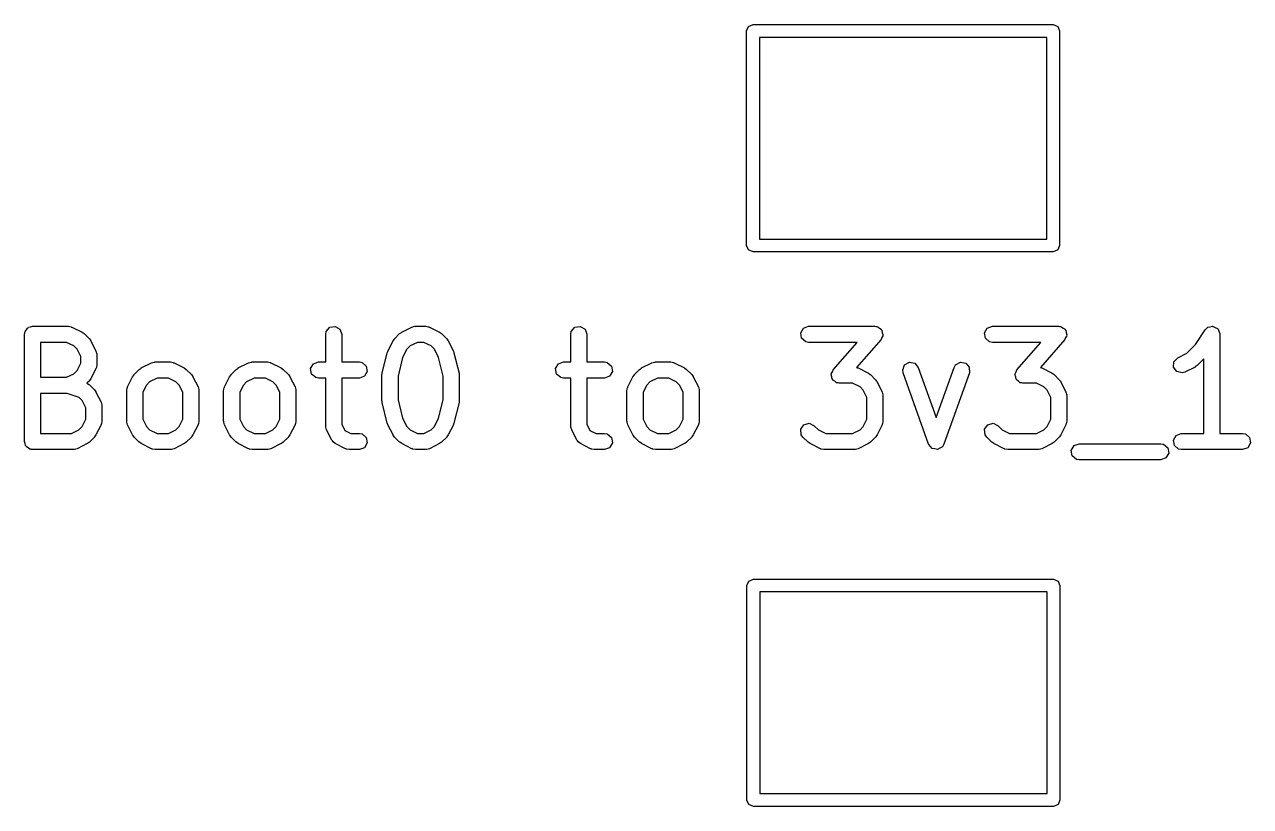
# Model space of a CAD drawing. Extents: x 9 to 342, y 7 to 196.
# Drawn here: x 116 to 127.43, y 170.26 to 177.55 of the extents above; entities that cross this region are included whole.
import ezdxf

# ---------------------------------------------------------------- set-up
doc = ezdxf.new("R2010")
doc.units = 0
doc.layers.add('BLACK', color=7, linetype='CONTINUOUS')

msp = doc.modelspace()

# ---------------------------------------------------------------- linework, layer by layer
at = {"layer": 'BLACK', "linetype": 'CONTINUOUS'}
for p, q in [((122.732, 177.49), (122.75, 177.532)), ((122.732, 175.49), (122.732, 177.49)), ((122.75, 177.532), (122.792, 177.55)), ((122.792, 177.55), (125.592, 177.55)), ((125.592, 177.55), (125.635, 177.532)), ((125.635, 177.532), (125.652, 177.49)), ((125.652, 177.49), (125.652, 175.49)), ((122.852, 177.43), (122.852, 175.55)), ((125.532, 177.43), (122.852, 177.43)), ((125.532, 175.55), (125.532, 177.43)), ((122.852, 175.55), (125.532, 175.55)), ((122.75, 175.448), (122.732, 175.49)), ((122.792, 175.43), (122.75, 175.448)), ((125.592, 175.43), (122.792, 175.43)), ((125.635, 175.448), (125.592, 175.43)), ((125.652, 175.49), (125.635, 175.448)), ((116.03, 174.722), (116.035, 174.727)), ((116.035, 174.727), (116.054, 174.731)), ((116.054, 174.731), (116.072, 174.737)), ((116.072, 174.737), (116.406, 174.737)), ((116.406, 174.737), (116.431, 174.733)), ((116.431, 174.733), (116.435, 174.73)), ((116.435, 174.73), (116.439, 174.729)), ((116.439, 174.729), (116.534, 174.682)), ((118.811, 174.688), (118.844, 174.727)), ((118.844, 174.727), (118.895, 174.736)), ((118.895, 174.736), (118.939, 174.71)), ((119.515, 174.682), (119.61, 174.729)), ((119.61, 174.729), (119.635, 174.737)), ((119.635, 174.737), (119.64, 174.736)), ((119.64, 174.736), (119.644, 174.737)), ((119.644, 174.737), (119.739, 174.737)), ((119.739, 174.737), (119.765, 174.733)), ((119.765, 174.733), (119.768, 174.73)), ((119.768, 174.73), (119.773, 174.729)), ((119.773, 174.729), (119.868, 174.682)), ((121.097, 174.688), (121.13, 174.727)), ((121.13, 174.727), (121.181, 174.736)), ((121.181, 174.736), (121.225, 174.71)), ((123.262, 174.72), (123.31, 174.737)), ((123.31, 174.737), (123.929, 174.737)), ((123.929, 174.737), (123.941, 174.735)), ((123.941, 174.735), (123.944, 174.736)), ((123.944, 174.736), (123.947, 174.734)), ((123.947, 174.734), (123.955, 174.733)), ((123.955, 174.733), (123.971, 174.72)), ((124.977, 174.72), (125.025, 174.737)), ((125.025, 174.737), (125.644, 174.737)), ((125.644, 174.737), (125.655, 174.735)), ((125.655, 174.735), (125.658, 174.736)), ((125.658, 174.736), (125.661, 174.734)), ((125.661, 174.734), (125.669, 174.733)), ((125.669, 174.733), (125.685, 174.72)), ((127.032, 174.724), (127.035, 174.727)), ((127.035, 174.727), (127.056, 174.731)), ((127.056, 174.731), (127.077, 174.737)), ((127.077, 174.737), (127.081, 174.735)), ((127.081, 174.735), (127.085, 174.736)), ((127.085, 174.736), (127.104, 174.725)), ((115.997, 174.662), (115.999, 174.672)), ((115.997, 173.662), (115.997, 174.662)), ((115.998, 174.675), (116, 174.678)), ((115.999, 174.672), (115.998, 174.675)), ((116, 174.678), (116.002, 174.688)), ((116.002, 174.688), (116.014, 174.703)), ((116.014, 174.703), (116.024, 174.72)), ((116.024, 174.72), (116.03, 174.722)), ((116.534, 174.682), (116.552, 174.668)), ((116.552, 174.668), (116.554, 174.668)), ((116.554, 174.668), (116.602, 174.62)), ((116.602, 174.62), (116.614, 174.602)), ((118.807, 174.662), (118.811, 174.688)), ((118.807, 174.404), (118.807, 174.662)), ((118.939, 174.71), (118.957, 174.662)), ((118.957, 174.662), (118.957, 174.404)), ((119.434, 174.6), (119.447, 174.618)), ((119.447, 174.618), (119.448, 174.62)), ((119.448, 174.62), (119.496, 174.668)), ((119.496, 174.668), (119.514, 174.68)), ((119.514, 174.68), (119.515, 174.682)), ((119.868, 174.682), (119.886, 174.668)), ((119.886, 174.668), (119.887, 174.668)), ((119.887, 174.668), (119.935, 174.62)), ((119.935, 174.62), (119.948, 174.602)), ((121.093, 174.662), (121.097, 174.688)), ((121.093, 174.404), (121.093, 174.662)), ((121.225, 174.71), (121.243, 174.662)), ((121.243, 174.662), (121.243, 174.404)), ((123.237, 174.675), (123.262, 174.72)), ((123.245, 174.625), (123.237, 174.675)), ((123.285, 174.592), (123.245, 174.625)), ((123.986, 174.613), (123.758, 174.353)), ((123.971, 174.72), (123.988, 174.709)), ((123.993, 174.632), (123.986, 174.613)), ((123.988, 174.709), (123.99, 174.704)), ((123.99, 174.704), (123.994, 174.7)), ((124.003, 174.649), (123.993, 174.632)), ((123.994, 174.7), (123.998, 174.68)), ((123.998, 174.68), (124.004, 174.661)), ((124.004, 174.661), (124.002, 174.655)), ((124.002, 174.655), (124.003, 174.649)), ((124.951, 174.675), (124.977, 174.72)), ((124.96, 174.625), (124.951, 174.675)), ((124.999, 174.592), (124.96, 174.625)), ((125.7, 174.613), (125.473, 174.353)), ((125.685, 174.72), (125.702, 174.709)), ((125.708, 174.632), (125.7, 174.613)), ((125.702, 174.709), (125.704, 174.704)), ((125.704, 174.704), (125.709, 174.7)), ((125.718, 174.649), (125.708, 174.632)), ((125.709, 174.7), (125.712, 174.68)), ((125.712, 174.68), (125.719, 174.661)), ((125.719, 174.661), (125.717, 174.655)), ((125.717, 174.655), (125.718, 174.649)), ((126.919, 174.567), (127.01, 174.704)), ((127.01, 174.704), (127.028, 174.723)), ((127.028, 174.723), (127.032, 174.724)), ((127.104, 174.725), (127.124, 174.716)), ((127.124, 174.716), (127.126, 174.713)), ((127.126, 174.713), (127.13, 174.71)), ((127.13, 174.71), (127.137, 174.69)), ((127.137, 174.69), (127.147, 174.67)), ((127.147, 174.67), (127.146, 174.666)), ((127.146, 174.666), (127.147, 174.662)), ((127.147, 174.662), (127.147, 173.737)), ((116.388, 174.587), (116.147, 174.587)), ((116.147, 174.587), (116.147, 174.261)), ((116.456, 174.553), (116.388, 174.587)), ((116.487, 174.523), (116.456, 174.553)), ((116.521, 174.454), (116.487, 174.523)), ((116.614, 174.602), (116.616, 174.6)), ((116.616, 174.6), (116.663, 174.505)), ((116.663, 174.505), (116.671, 174.48)), ((119.381, 174.49), (119.386, 174.502)), ((119.386, 174.505), (119.434, 174.6)), ((119.386, 174.502), (119.386, 174.505)), ((119.563, 174.523), (119.524, 174.446)), ((119.593, 174.553), (119.563, 174.523)), ((119.661, 174.587), (119.593, 174.553)), ((119.721, 174.587), (119.661, 174.587)), ((119.79, 174.553), (119.721, 174.587)), ((119.82, 174.523), (119.79, 174.553)), ((119.859, 174.446), (119.82, 174.523)), ((119.948, 174.602), (119.949, 174.6)), ((119.949, 174.6), (119.997, 174.505)), ((119.997, 174.505), (120, 174.493)), ((123.31, 174.587), (123.285, 174.592)), ((123.764, 174.587), (123.31, 174.587)), ((123.54, 174.331), (123.764, 174.587)), ((125.025, 174.587), (124.999, 174.592)), ((125.478, 174.587), (125.025, 174.587)), ((125.254, 174.331), (125.478, 174.587)), ((126.837, 174.486), (126.919, 174.567)), ((116.487, 174.326), (116.521, 174.394)), ((116.521, 174.394), (116.521, 174.454)), ((116.671, 174.48), (116.67, 174.476)), ((116.67, 174.476), (116.671, 174.472)), ((116.671, 174.472), (116.671, 174.376)), ((117.086, 174.348), (117.182, 174.396)), ((117.182, 174.396), (117.207, 174.403)), ((117.207, 174.403), (117.211, 174.402)), ((117.211, 174.402), (117.215, 174.404)), ((117.215, 174.404), (117.358, 174.404)), ((117.358, 174.404), (117.384, 174.399)), ((117.384, 174.399), (117.387, 174.396)), ((117.387, 174.396), (117.392, 174.396)), ((117.392, 174.396), (117.487, 174.348)), ((117.991, 174.348), (118.086, 174.396)), ((118.086, 174.396), (118.111, 174.403)), ((118.111, 174.403), (118.116, 174.402)), ((118.116, 174.402), (118.12, 174.404)), ((118.12, 174.404), (118.263, 174.404)), ((118.263, 174.404), (118.288, 174.399)), ((118.288, 174.399), (118.292, 174.396)), ((118.292, 174.396), (118.296, 174.396)), ((118.296, 174.396), (118.392, 174.348)), ((118.665, 174.342), (118.691, 174.386)), ((118.691, 174.386), (118.739, 174.404)), ((118.739, 174.404), (118.807, 174.404)), ((118.957, 174.404), (119.12, 174.404)), ((119.12, 174.404), (119.146, 174.399)), ((119.146, 174.399), (119.185, 174.366)), ((119.333, 174.299), (119.381, 174.49)), ((119.524, 174.446), (119.481, 174.272)), ((119.902, 174.272), (119.859, 174.446)), ((120, 174.493), (120.002, 174.49)), ((120.002, 174.49), (120.05, 174.299)), ((120.951, 174.342), (120.977, 174.386)), ((120.977, 174.386), (121.025, 174.404)), ((121.025, 174.404), (121.093, 174.404)), ((121.243, 174.404), (121.406, 174.404)), ((121.406, 174.404), (121.431, 174.399)), ((121.431, 174.399), (121.471, 174.366)), ((121.753, 174.348), (121.848, 174.396)), ((121.848, 174.396), (121.873, 174.403)), ((121.873, 174.403), (121.878, 174.402)), ((121.878, 174.402), (121.882, 174.404)), ((121.882, 174.404), (122.025, 174.404)), ((122.025, 174.404), (122.05, 174.399)), ((122.05, 174.399), (122.054, 174.396)), ((122.054, 174.396), (122.058, 174.396)), ((122.058, 174.396), (122.154, 174.348)), ((124.206, 174.377), (124.25, 174.403)), ((124.25, 174.403), (124.301, 174.394)), ((124.301, 174.394), (124.333, 174.354)), ((124.681, 174.377), (124.726, 174.403)), ((124.726, 174.403), (124.776, 174.394)), ((124.776, 174.394), (124.809, 174.355)), ((126.715, 174.355), (126.718, 174.406)), ((126.718, 174.406), (126.753, 174.444)), ((126.753, 174.444), (126.837, 174.486)), ((126.997, 174.433), (126.935, 174.371)), ((126.997, 173.737), (126.997, 174.433)), ((116.388, 174.261), (116.456, 174.295)), ((116.456, 174.295), (116.487, 174.326)), ((116.663, 174.343), (116.616, 174.248)), ((116.664, 174.347), (116.663, 174.343)), ((116.667, 174.351), (116.664, 174.347)), ((116.671, 174.376), (116.667, 174.351)), ((117.005, 174.267), (117.019, 174.285)), ((117.019, 174.287), (117.067, 174.334)), ((117.019, 174.285), (117.019, 174.287)), ((117.067, 174.334), (117.085, 174.347)), ((117.085, 174.347), (117.086, 174.348)), ((117.487, 174.348), (117.505, 174.335)), ((117.505, 174.335), (117.506, 174.334)), ((117.506, 174.334), (117.554, 174.287)), ((117.554, 174.287), (117.567, 174.268)), ((117.91, 174.267), (117.923, 174.285)), ((117.923, 174.285), (117.924, 174.287)), ((117.924, 174.287), (117.972, 174.334)), ((117.972, 174.334), (117.99, 174.347)), ((117.99, 174.347), (117.991, 174.348)), ((118.392, 174.348), (118.41, 174.335)), ((118.41, 174.335), (118.411, 174.334)), ((118.411, 174.334), (118.459, 174.287)), ((118.459, 174.287), (118.472, 174.268)), ((118.674, 174.291), (118.665, 174.342)), ((118.713, 174.258), (118.674, 174.291)), ((119.168, 174.271), (119.12, 174.254)), ((119.194, 174.316), (119.168, 174.271)), ((119.185, 174.366), (119.194, 174.316)), ((119.331, 174.281), (119.333, 174.296)), ((119.331, 174.043), (119.331, 174.281)), ((119.333, 174.296), (119.333, 174.299)), ((119.481, 174.272), (119.481, 174.052)), ((119.902, 174.052), (119.902, 174.272)), ((120.05, 174.299), (120.051, 174.284)), ((120.051, 174.284), (120.052, 174.281)), ((120.052, 174.281), (120.052, 174.043)), ((120.96, 174.291), (120.951, 174.342)), ((120.999, 174.258), (120.96, 174.291)), ((121.454, 174.271), (121.406, 174.254)), ((121.48, 174.316), (121.454, 174.271)), ((121.471, 174.366), (121.48, 174.316)), ((121.672, 174.267), (121.685, 174.285)), ((121.685, 174.285), (121.686, 174.287)), ((121.686, 174.287), (121.734, 174.334)), ((121.734, 174.334), (121.752, 174.347)), ((121.752, 174.347), (121.753, 174.348)), ((122.154, 174.348), (122.172, 174.335)), ((122.172, 174.335), (122.173, 174.334)), ((122.173, 174.334), (122.221, 174.287)), ((122.221, 174.287), (122.233, 174.268)), ((123.521, 174.283), (123.523, 174.288)), ((123.528, 174.264), (123.521, 174.283)), ((123.522, 174.294), (123.532, 174.312)), ((123.523, 174.288), (123.522, 174.294)), ((123.532, 174.312), (123.54, 174.331)), ((123.758, 174.353), (123.765, 174.352)), ((123.765, 174.352), (123.768, 174.349)), ((123.768, 174.349), (123.773, 174.348)), ((123.773, 174.348), (123.868, 174.301)), ((123.868, 174.301), (123.886, 174.287)), ((123.886, 174.287), (123.887, 174.287)), ((123.887, 174.287), (123.935, 174.239)), ((124.188, 174.329), (124.206, 174.377)), ((124.192, 174.304), (124.188, 174.329)), ((124.43, 173.637), (124.192, 174.304)), ((124.333, 174.354), (124.501, 173.885)), ((124.501, 173.885), (124.668, 174.354)), ((124.81, 174.304), (124.572, 173.637)), ((124.668, 174.354), (124.681, 174.377)), ((124.809, 174.355), (124.81, 174.304)), ((125.235, 174.283), (125.238, 174.288)), ((125.242, 174.264), (125.235, 174.283)), ((125.237, 174.294), (125.247, 174.312)), ((125.238, 174.288), (125.237, 174.294)), ((125.247, 174.312), (125.254, 174.331)), ((125.473, 174.353), (125.479, 174.352)), ((125.479, 174.352), (125.482, 174.349)), ((125.482, 174.349), (125.487, 174.348)), ((125.487, 174.348), (125.582, 174.301)), ((125.582, 174.301), (125.6, 174.287)), ((125.6, 174.287), (125.602, 174.287)), ((125.602, 174.287), (125.649, 174.239)), ((126.745, 174.314), (126.715, 174.355)), ((126.795, 174.302), (126.745, 174.314)), ((126.82, 174.309), (126.795, 174.302)), ((126.915, 174.357), (126.82, 174.309)), ((126.917, 174.358), (126.915, 174.357)), ((126.935, 174.371), (126.917, 174.358)), ((116.147, 174.261), (116.388, 174.261)), ((116.602, 174.228), (116.579, 174.206)), ((116.579, 174.206), (116.595, 174.197)), ((116.595, 174.197), (116.598, 174.193)), ((116.598, 174.193), (116.602, 174.191)), ((116.616, 174.248), (116.602, 174.23)), ((116.602, 174.23), (116.602, 174.228)), ((116.602, 174.191), (116.649, 174.144)), ((116.95, 174.138), (116.954, 174.164)), ((116.954, 174.164), (116.957, 174.167)), ((116.957, 174.167), (116.958, 174.172)), ((116.958, 174.172), (117.005, 174.267)), ((117.134, 174.189), (117.1, 174.121)), ((117.164, 174.22), (117.134, 174.189)), ((117.233, 174.254), (117.164, 174.22)), ((117.34, 174.254), (117.233, 174.254)), ((117.409, 174.22), (117.34, 174.254)), ((117.439, 174.189), (117.409, 174.22)), ((117.474, 174.121), (117.439, 174.189)), ((117.567, 174.268), (117.568, 174.267)), ((117.568, 174.267), (117.616, 174.172)), ((117.616, 174.172), (117.623, 174.147)), ((117.854, 174.138), (117.859, 174.164)), ((117.859, 174.164), (117.862, 174.167)), ((117.862, 174.172), (117.91, 174.267)), ((117.862, 174.167), (117.862, 174.172)), ((118.039, 174.189), (118.004, 174.121)), ((118.069, 174.22), (118.039, 174.189)), ((118.138, 174.254), (118.069, 174.22)), ((118.245, 174.254), (118.138, 174.254)), ((118.314, 174.22), (118.245, 174.254)), ((118.344, 174.189), (118.314, 174.22)), ((118.378, 174.121), (118.344, 174.189)), ((118.472, 174.268), (118.473, 174.267)), ((118.473, 174.267), (118.52, 174.172)), ((118.52, 174.172), (118.528, 174.147)), ((118.739, 174.254), (118.713, 174.258)), ((118.807, 174.254), (118.739, 174.254)), ((118.807, 173.805), (118.807, 174.254)), ((119.12, 174.254), (118.957, 174.254)), ((118.957, 174.254), (118.957, 173.823)), ((121.025, 174.254), (120.999, 174.258)), ((121.093, 174.254), (121.025, 174.254)), ((121.093, 173.805), (121.093, 174.254)), ((121.406, 174.254), (121.243, 174.254)), ((121.243, 174.254), (121.243, 173.823)), ((121.616, 174.138), (121.621, 174.164)), ((121.621, 174.164), (121.624, 174.167)), ((121.624, 174.172), (121.672, 174.267)), ((121.624, 174.167), (121.624, 174.172)), ((121.801, 174.189), (121.766, 174.121)), ((121.831, 174.22), (121.801, 174.189)), ((121.9, 174.254), (121.831, 174.22)), ((122.007, 174.254), (121.9, 174.254)), ((122.076, 174.22), (122.007, 174.254)), ((122.106, 174.189), (122.076, 174.22)), ((122.14, 174.121), (122.106, 174.189)), ((122.233, 174.268), (122.235, 174.267)), ((122.235, 174.267), (122.282, 174.172)), ((122.282, 174.172), (122.29, 174.147)), ((123.531, 174.244), (123.528, 174.264)), ((123.536, 174.24), (123.531, 174.244)), ((123.538, 174.234), (123.536, 174.24)), ((123.555, 174.224), (123.538, 174.234)), ((123.571, 174.211), (123.555, 174.224)), ((123.579, 174.209), (123.571, 174.211)), ((123.582, 174.208), (123.579, 174.209)), ((123.585, 174.208), (123.582, 174.208)), ((123.596, 174.206), (123.585, 174.208)), ((123.721, 174.206), (123.596, 174.206)), ((123.79, 174.172), (123.721, 174.206)), ((123.82, 174.142), (123.79, 174.172)), ((123.935, 174.239), (123.948, 174.221)), ((123.948, 174.221), (123.949, 174.22)), ((123.949, 174.22), (123.997, 174.124)), ((125.245, 174.244), (125.242, 174.264)), ((125.25, 174.24), (125.245, 174.244)), ((125.252, 174.234), (125.25, 174.24)), ((125.269, 174.224), (125.252, 174.234)), ((125.285, 174.211), (125.269, 174.224)), ((125.293, 174.209), (125.285, 174.211)), ((125.296, 174.208), (125.293, 174.209)), ((125.299, 174.208), (125.296, 174.208)), ((125.31, 174.206), (125.299, 174.208)), ((125.436, 174.206), (125.31, 174.206)), ((125.504, 174.172), (125.436, 174.206)), ((125.535, 174.142), (125.504, 174.172)), ((125.649, 174.239), (125.662, 174.221)), ((125.662, 174.221), (125.663, 174.22)), ((125.663, 174.22), (125.711, 174.124)), ((116.394, 174.111), (116.147, 174.111)), ((116.147, 174.111), (116.147, 173.737)), ((116.508, 174.073), (116.394, 174.111)), ((116.535, 174.046), (116.508, 174.073)), ((116.569, 173.978), (116.535, 174.046)), ((116.649, 174.144), (116.662, 174.125)), ((116.662, 174.125), (116.663, 174.124)), ((116.663, 174.124), (116.711, 174.029)), ((116.95, 173.853), (116.95, 174.138)), ((117.1, 174.121), (117.1, 173.87)), ((117.474, 173.87), (117.474, 174.121)), ((117.623, 174.147), (117.622, 174.143)), ((117.622, 174.143), (117.624, 174.138)), ((117.624, 174.138), (117.624, 173.853)), ((117.854, 173.853), (117.854, 174.138)), ((118.004, 174.121), (118.004, 173.87)), ((118.378, 173.87), (118.378, 174.121)), ((118.528, 174.147), (118.527, 174.143)), ((118.527, 174.143), (118.528, 174.138)), ((118.528, 174.138), (118.528, 173.853)), ((119.332, 174.04), (119.331, 174.043)), ((119.481, 174.052), (119.524, 173.879)), ((119.859, 173.879), (119.902, 174.052)), ((120.052, 174.043), (120.05, 174.028)), ((121.616, 173.853), (121.616, 174.138)), ((121.766, 174.121), (121.766, 173.87)), ((122.14, 173.87), (122.14, 174.121)), ((122.29, 174.147), (122.289, 174.143)), ((122.289, 174.143), (122.29, 174.138)), ((122.29, 174.138), (122.29, 173.853)), ((123.854, 174.073), (123.82, 174.142)), ((123.854, 173.87), (123.854, 174.073)), ((123.997, 174.124), (124.004, 174.099)), ((124.004, 174.099), (124.003, 174.095)), ((124.003, 174.095), (124.004, 174.091)), ((124.004, 174.091), (124.004, 173.853)), ((125.569, 174.073), (125.535, 174.142)), ((125.569, 173.87), (125.569, 174.073)), ((125.711, 174.124), (125.718, 174.099)), ((125.718, 174.099), (125.717, 174.095)), ((125.717, 174.095), (125.719, 174.091)), ((125.719, 174.091), (125.719, 173.853)), ((116.569, 173.87), (116.569, 173.978)), ((116.711, 174.029), (116.718, 174.004)), ((116.718, 174.004), (116.717, 174)), ((116.717, 174), (116.719, 173.996)), ((116.719, 173.996), (116.719, 173.853)), ((119.333, 174.025), (119.332, 174.04)), ((119.381, 173.834), (119.333, 174.025)), ((120.05, 174.025), (120.002, 173.834)), ((120.05, 174.028), (120.05, 174.025)), ((116.535, 173.802), (116.569, 173.87)), ((116.711, 173.819), (116.663, 173.724)), ((116.714, 173.827), (116.711, 173.824)), ((116.711, 173.824), (116.711, 173.819)), ((116.719, 173.853), (116.714, 173.827)), ((116.951, 173.848), (116.95, 173.853)), ((116.95, 173.844), (116.951, 173.848)), ((116.958, 173.819), (116.95, 173.844)), ((117.005, 173.724), (116.958, 173.819)), ((117.1, 173.87), (117.134, 173.802)), ((117.439, 173.802), (117.474, 173.87)), ((117.616, 173.819), (117.568, 173.724)), ((117.619, 173.827), (117.616, 173.824)), ((117.616, 173.824), (117.616, 173.819)), ((117.624, 173.853), (117.619, 173.827)), ((117.856, 173.848), (117.854, 173.853)), ((117.855, 173.844), (117.856, 173.848)), ((117.862, 173.819), (117.855, 173.844)), ((117.91, 173.724), (117.862, 173.819)), ((118.004, 173.87), (118.039, 173.802)), ((118.344, 173.802), (118.378, 173.87)), ((118.52, 173.819), (118.473, 173.724)), ((118.521, 173.824), (118.52, 173.819)), ((118.524, 173.827), (118.521, 173.824)), ((118.528, 173.853), (118.524, 173.827)), ((118.957, 173.823), (118.985, 173.766)), ((119.383, 173.832), (119.381, 173.834)), ((119.386, 173.819), (119.383, 173.832)), ((119.434, 173.724), (119.386, 173.819)), ((119.524, 173.879), (119.563, 173.802)), ((119.82, 173.802), (119.859, 173.879)), ((119.997, 173.819), (119.949, 173.724)), ((120.002, 173.834), (119.997, 173.823)), ((119.997, 173.823), (119.997, 173.819)), ((121.243, 173.823), (121.271, 173.766)), ((121.618, 173.848), (121.616, 173.853)), ((121.617, 173.844), (121.618, 173.848)), ((121.624, 173.819), (121.617, 173.844)), ((121.672, 173.724), (121.624, 173.819)), ((121.766, 173.87), (121.801, 173.802)), ((122.106, 173.802), (122.14, 173.87)), ((122.282, 173.819), (122.235, 173.724)), ((122.283, 173.824), (122.282, 173.819)), ((122.286, 173.827), (122.283, 173.824)), ((122.29, 173.853), (122.286, 173.827)), ((123.238, 173.777), (123.267, 173.819)), ((123.267, 173.819), (123.317, 173.832)), ((123.317, 173.832), (123.363, 173.81)), ((123.82, 173.802), (123.854, 173.87)), ((123.997, 173.819), (123.949, 173.724)), ((124, 173.827), (123.997, 173.824)), ((123.997, 173.824), (123.997, 173.819)), ((124.004, 173.853), (124, 173.827)), ((124.952, 173.777), (124.982, 173.819)), ((124.982, 173.819), (125.031, 173.832)), ((125.031, 173.832), (125.078, 173.81)), ((125.535, 173.802), (125.569, 173.87)), ((125.711, 173.819), (125.663, 173.724)), ((125.714, 173.827), (125.711, 173.824)), ((125.711, 173.824), (125.711, 173.819)), ((125.719, 173.853), (125.714, 173.827)), ((116.147, 173.737), (116.436, 173.737)), ((116.436, 173.737), (116.504, 173.771)), ((116.504, 173.771), (116.535, 173.802)), ((116.649, 173.704), (116.602, 173.657)), ((116.65, 173.706), (116.649, 173.704)), ((116.663, 173.724), (116.65, 173.706)), ((117.006, 173.723), (117.005, 173.724)), ((117.019, 173.704), (117.006, 173.723)), ((117.067, 173.657), (117.019, 173.704)), ((117.134, 173.802), (117.164, 173.771)), ((117.164, 173.771), (117.233, 173.737)), ((117.233, 173.737), (117.34, 173.737)), ((117.34, 173.737), (117.409, 173.771)), ((117.409, 173.771), (117.439, 173.802)), ((117.554, 173.704), (117.506, 173.657)), ((117.555, 173.706), (117.554, 173.704)), ((117.568, 173.724), (117.555, 173.706)), ((117.911, 173.723), (117.91, 173.724)), ((117.924, 173.704), (117.911, 173.723)), ((117.972, 173.657), (117.924, 173.704)), ((118.039, 173.802), (118.069, 173.771)), ((118.069, 173.771), (118.138, 173.737)), ((118.138, 173.737), (118.245, 173.737)), ((118.245, 173.737), (118.314, 173.771)), ((118.314, 173.771), (118.344, 173.802)), ((118.459, 173.704), (118.411, 173.657)), ((118.473, 173.724), (118.459, 173.706)), ((118.459, 173.706), (118.459, 173.704)), ((118.808, 173.801), (118.807, 173.805)), ((118.807, 173.796), (118.808, 173.801)), ((118.815, 173.771), (118.807, 173.796)), ((118.862, 173.676), (118.815, 173.771)), ((118.985, 173.766), (119.042, 173.737)), ((119.042, 173.737), (119.12, 173.737)), ((119.12, 173.737), (119.146, 173.733)), ((119.146, 173.733), (119.185, 173.7)), ((119.185, 173.7), (119.194, 173.649)), ((119.435, 173.723), (119.434, 173.724)), ((119.448, 173.704), (119.435, 173.723)), ((119.496, 173.657), (119.448, 173.704)), ((119.563, 173.802), (119.593, 173.771)), ((119.593, 173.771), (119.661, 173.737)), ((119.661, 173.737), (119.721, 173.737)), ((119.721, 173.737), (119.79, 173.771)), ((119.79, 173.771), (119.82, 173.802)), ((119.935, 173.704), (119.887, 173.657)), ((119.936, 173.706), (119.935, 173.704)), ((119.949, 173.724), (119.936, 173.706)), ((121.094, 173.801), (121.093, 173.805)), ((121.093, 173.796), (121.094, 173.801)), ((121.101, 173.771), (121.093, 173.796)), ((121.148, 173.676), (121.101, 173.771)), ((121.271, 173.766), (121.328, 173.737)), ((121.328, 173.737), (121.406, 173.737)), ((121.406, 173.737), (121.431, 173.733)), ((121.431, 173.733), (121.471, 173.7)), ((121.471, 173.7), (121.48, 173.649)), ((121.673, 173.723), (121.672, 173.724)), ((121.686, 173.704), (121.673, 173.723)), ((121.734, 173.657), (121.686, 173.704)), ((121.801, 173.802), (121.831, 173.771)), ((121.831, 173.771), (121.9, 173.737)), ((121.9, 173.737), (122.007, 173.737)), ((122.007, 173.737), (122.076, 173.771)), ((122.076, 173.771), (122.106, 173.802)), ((122.221, 173.704), (122.173, 173.657)), ((122.235, 173.724), (122.221, 173.706)), ((122.221, 173.706), (122.221, 173.704)), ((123.242, 173.726), (123.238, 173.777)), ((123.257, 173.704), (123.242, 173.726)), ((123.305, 173.657), (123.257, 173.704)), ((123.363, 173.81), (123.402, 173.771)), ((123.402, 173.771), (123.471, 173.737)), ((123.471, 173.737), (123.721, 173.737)), ((123.721, 173.737), (123.79, 173.771)), ((123.79, 173.771), (123.82, 173.802)), ((123.935, 173.704), (123.887, 173.657)), ((123.936, 173.706), (123.935, 173.704)), ((123.949, 173.724), (123.936, 173.706)), ((124.957, 173.726), (124.952, 173.777)), ((124.972, 173.704), (124.957, 173.726)), ((125.019, 173.657), (124.972, 173.704)), ((125.078, 173.81), (125.117, 173.771)), ((125.117, 173.771), (125.185, 173.737)), ((125.185, 173.737), (125.436, 173.737)), ((125.436, 173.737), (125.504, 173.771)), ((125.504, 173.771), (125.535, 173.802)), ((125.649, 173.704), (125.602, 173.657)), ((125.65, 173.706), (125.649, 173.704)), ((125.663, 173.724), (125.65, 173.706)), ((126.713, 173.675), (126.738, 173.72)), ((126.738, 173.72), (126.787, 173.737)), ((126.787, 173.737), (126.997, 173.737)), ((127.147, 173.737), (127.358, 173.737)), ((127.358, 173.737), (127.384, 173.733)), ((127.384, 173.733), (127.423, 173.7)), ((127.423, 173.7), (127.432, 173.649)), ((116.004, 173.644), (115.997, 173.662)), ((116.007, 173.625), (116.004, 173.644)), ((116.013, 173.62), (116.007, 173.625)), ((116.015, 173.614), (116.013, 173.62)), ((116.032, 173.604), (116.015, 173.614)), ((116.047, 173.592), (116.032, 173.604)), ((116.056, 173.59), (116.047, 173.592)), ((116.059, 173.588), (116.056, 173.59)), ((116.063, 173.589), (116.059, 173.588)), ((116.072, 173.587), (116.063, 173.589)), ((116.453, 173.587), (116.072, 173.587)), ((116.458, 173.589), (116.453, 173.587)), ((116.462, 173.588), (116.458, 173.589)), ((116.487, 173.595), (116.462, 173.588)), ((116.582, 173.643), (116.487, 173.595)), ((116.583, 173.644), (116.582, 173.643)), ((116.602, 173.657), (116.583, 173.644)), ((117.068, 173.656), (117.067, 173.657)), ((117.086, 173.643), (117.068, 173.656)), ((117.182, 173.595), (117.086, 173.643)), ((117.186, 173.595), (117.182, 173.595)), ((117.19, 173.592), (117.186, 173.595)), ((117.215, 173.587), (117.19, 173.592)), ((117.358, 173.587), (117.215, 173.587)), ((117.362, 173.589), (117.358, 173.587)), ((117.367, 173.588), (117.362, 173.589)), ((117.392, 173.595), (117.367, 173.588)), ((117.487, 173.643), (117.392, 173.595)), ((117.488, 173.644), (117.487, 173.643)), ((117.506, 173.657), (117.488, 173.644)), ((117.973, 173.656), (117.972, 173.657)), ((117.991, 173.643), (117.973, 173.656)), ((118.086, 173.595), (117.991, 173.643)), ((118.091, 173.595), (118.086, 173.595)), ((118.094, 173.592), (118.091, 173.595)), ((118.12, 173.587), (118.094, 173.592)), ((118.263, 173.587), (118.12, 173.587)), ((118.267, 173.589), (118.263, 173.587)), ((118.271, 173.588), (118.267, 173.589)), ((118.296, 173.595), (118.271, 173.588)), ((118.392, 173.643), (118.296, 173.595)), ((118.393, 173.644), (118.392, 173.643)), ((118.411, 173.657), (118.393, 173.644)), ((118.871, 173.669), (118.862, 173.676)), ((118.875, 173.658), (118.871, 173.669)), ((118.896, 173.643), (118.875, 173.658)), ((118.991, 173.595), (118.896, 173.643)), ((118.996, 173.595), (118.991, 173.595)), ((118.999, 173.592), (118.996, 173.595)), ((119.025, 173.587), (118.999, 173.592)), ((119.12, 173.587), (119.025, 173.587)), ((119.168, 173.605), (119.12, 173.587)), ((119.194, 173.649), (119.168, 173.605)), ((119.497, 173.656), (119.496, 173.657)), ((119.515, 173.643), (119.497, 173.656)), ((119.61, 173.595), (119.515, 173.643)), ((119.615, 173.595), (119.61, 173.595)), ((119.618, 173.592), (119.615, 173.595)), ((119.644, 173.587), (119.618, 173.592)), ((119.739, 173.587), (119.644, 173.587)), ((119.743, 173.589), (119.739, 173.587)), ((119.748, 173.588), (119.743, 173.589)), ((119.773, 173.595), (119.748, 173.588)), ((119.868, 173.643), (119.773, 173.595)), ((119.869, 173.644), (119.868, 173.643)), ((119.887, 173.657), (119.869, 173.644)), ((121.156, 173.669), (121.148, 173.676)), ((121.161, 173.658), (121.156, 173.669)), ((121.182, 173.643), (121.161, 173.658)), ((121.277, 173.595), (121.182, 173.643)), ((121.281, 173.595), (121.277, 173.595)), ((121.285, 173.592), (121.281, 173.595)), ((121.31, 173.587), (121.285, 173.592)), ((121.406, 173.587), (121.31, 173.587)), ((121.454, 173.605), (121.406, 173.587)), ((121.48, 173.649), (121.454, 173.605)), ((121.735, 173.656), (121.734, 173.657)), ((121.753, 173.643), (121.735, 173.656)), ((121.848, 173.595), (121.753, 173.643)), ((121.853, 173.595), (121.848, 173.595)), ((121.856, 173.592), (121.853, 173.595)), ((121.882, 173.587), (121.856, 173.592)), ((122.025, 173.587), (121.882, 173.587)), ((122.029, 173.589), (122.025, 173.587)), ((122.033, 173.588), (122.029, 173.589)), ((122.058, 173.595), (122.033, 173.588)), ((122.154, 173.643), (122.058, 173.595)), ((122.155, 173.644), (122.154, 173.643)), ((122.173, 173.657), (122.155, 173.644)), ((123.307, 173.656), (123.305, 173.657)), ((123.325, 173.643), (123.307, 173.656)), ((123.42, 173.595), (123.325, 173.643)), ((123.424, 173.595), (123.42, 173.595)), ((123.428, 173.592), (123.424, 173.595)), ((123.453, 173.587), (123.428, 173.592)), ((123.739, 173.587), (123.453, 173.587)), ((123.743, 173.589), (123.739, 173.587)), ((123.748, 173.588), (123.743, 173.589)), ((123.773, 173.595), (123.748, 173.588)), ((123.868, 173.643), (123.773, 173.595)), ((123.869, 173.644), (123.868, 173.643)), ((123.887, 173.657), (123.869, 173.644)), ((124.431, 173.637), (124.43, 173.637)), ((124.431, 173.636), (124.431, 173.637)), ((124.447, 173.617), (124.431, 173.636)), ((124.463, 173.597), (124.447, 173.617)), ((124.464, 173.597), (124.463, 173.597)), ((124.489, 173.593), (124.464, 173.597)), ((124.464, 173.597), (124.464, 173.597)), ((124.514, 173.588), (124.489, 173.593)), ((124.536, 173.601), (124.514, 173.588)), ((124.514, 173.588), (124.514, 173.588)), ((124.514, 173.588), (124.514, 173.588)), ((124.558, 173.614), (124.536, 173.601)), ((124.559, 173.614), (124.558, 173.614)), ((124.558, 173.614), (124.558, 173.614)), ((124.572, 173.637), (124.559, 173.614)), ((125.021, 173.656), (125.019, 173.657)), ((125.039, 173.643), (125.021, 173.656)), ((125.134, 173.595), (125.039, 173.643)), ((125.139, 173.595), (125.134, 173.595)), ((125.142, 173.592), (125.139, 173.595)), ((125.168, 173.587), (125.142, 173.592)), ((125.453, 173.587), (125.168, 173.587)), ((125.458, 173.589), (125.453, 173.587)), ((125.462, 173.588), (125.458, 173.589)), ((125.487, 173.595), (125.462, 173.588)), ((125.582, 173.643), (125.487, 173.595)), ((125.583, 173.644), (125.582, 173.643)), ((125.602, 173.657), (125.583, 173.644)), ((125.76, 173.58), (125.786, 173.624)), ((125.786, 173.624), (125.834, 173.642)), ((125.834, 173.642), (126.596, 173.642)), ((126.596, 173.642), (126.622, 173.637)), ((126.622, 173.637), (126.661, 173.604)), ((126.661, 173.604), (126.67, 173.554)), ((126.722, 173.625), (126.713, 173.675)), ((126.761, 173.592), (126.722, 173.625)), ((126.787, 173.587), (126.761, 173.592)), ((127.358, 173.587), (126.787, 173.587)), ((127.406, 173.605), (127.358, 173.587)), ((127.432, 173.649), (127.406, 173.605)), ((125.769, 173.529), (125.76, 173.58)), ((125.809, 173.496), (125.769, 173.529)), ((125.834, 173.492), (125.809, 173.496)), ((126.596, 173.492), (125.834, 173.492)), ((126.644, 173.509), (126.596, 173.492)), ((126.67, 173.554), (126.644, 173.509)), ((122.735, 172.32), (122.753, 172.362)), ((122.753, 172.362), (122.795, 172.38)), ((122.795, 172.38), (125.595, 172.38)), ((125.595, 172.38), (125.637, 172.362)), ((125.637, 172.362), (125.655, 172.32)), ((122.735, 170.32), (122.735, 172.32)), ((122.855, 172.26), (122.855, 170.38)), ((125.535, 172.26), (122.855, 172.26)), ((125.535, 170.38), (125.535, 172.26)), ((125.655, 172.32), (125.655, 170.32)), ((122.753, 170.278), (122.735, 170.32)), ((122.795, 170.26), (122.753, 170.278)), ((122.855, 170.38), (125.535, 170.38)), ((125.637, 170.278), (125.595, 170.26)), ((125.655, 170.32), (125.637, 170.278)), ((125.595, 170.26), (122.795, 170.26))]:
    msp.add_line(p, q, dxfattribs=at)

doc.saveas('drawing.dxf')
